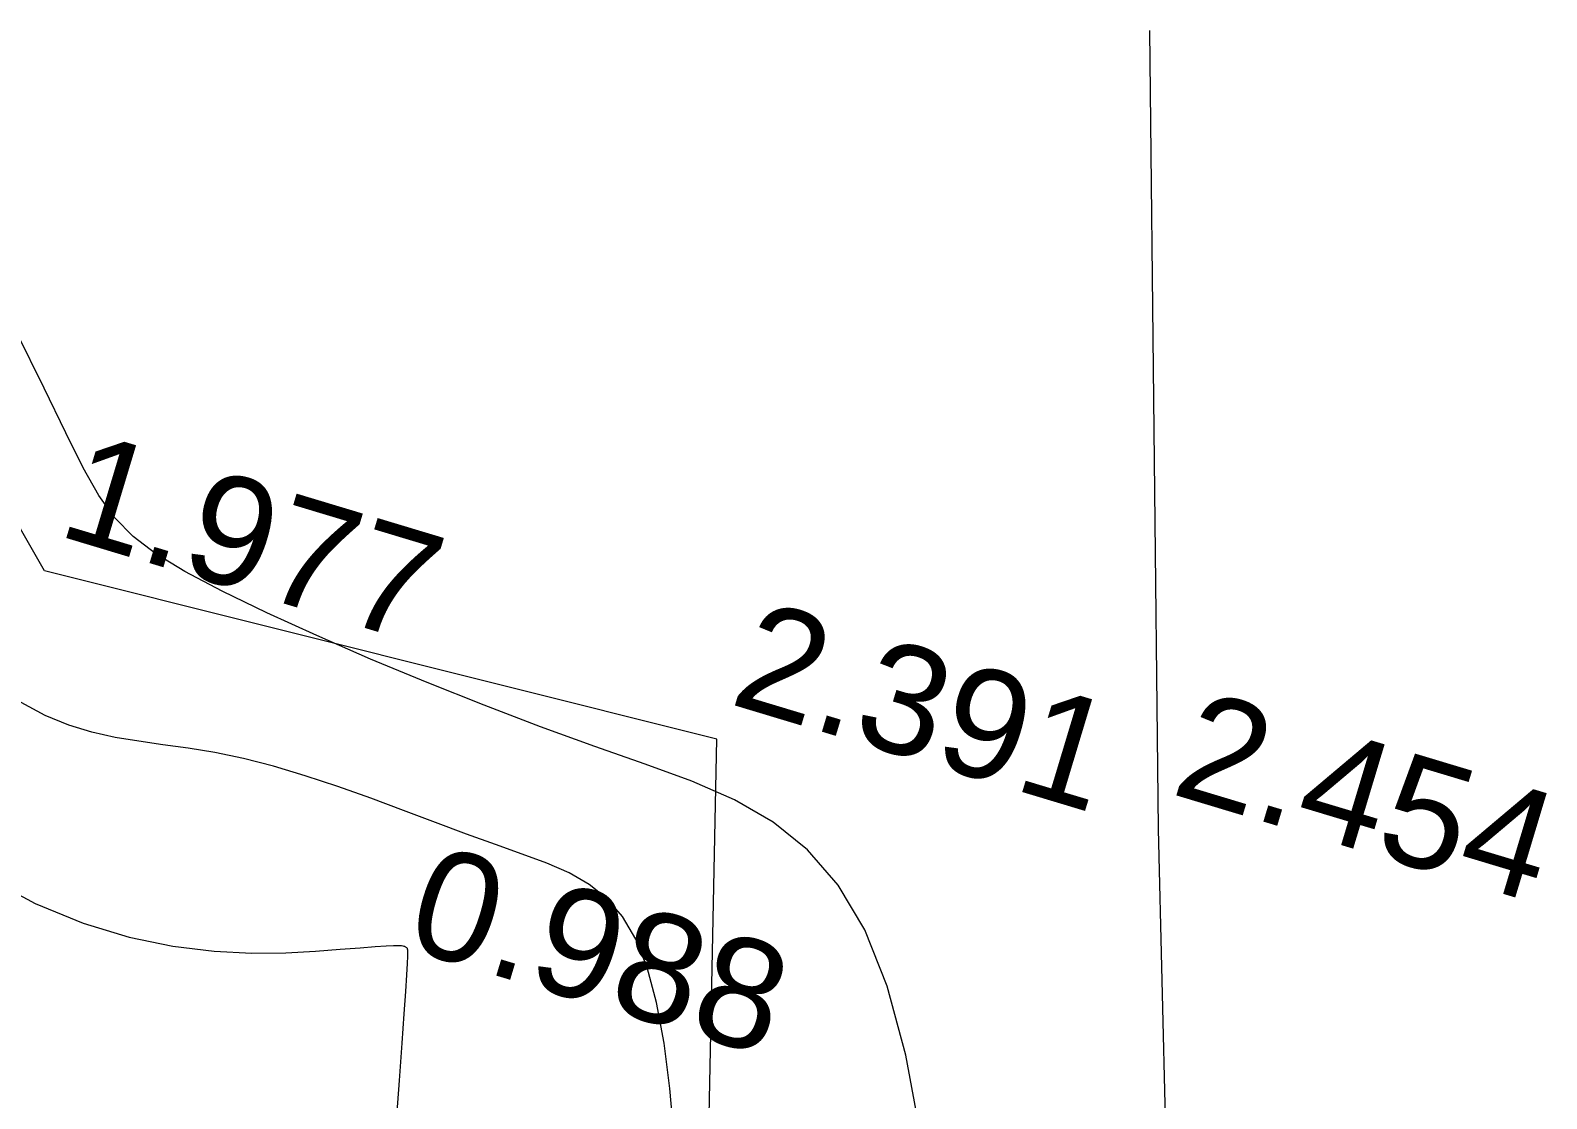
# Model space of a CAD drawing. Header units: millimetres. Extents: x -24439 to 198341, y -52871 to 149926.
# Drawn here: x 140810 to 149162, y 104010 to 109895 of the extents above; entities that cross this region are included whole.
import ezdxf

# ---------------------------------------------------------------- set-up
doc = ezdxf.new("R2010")
doc.units = ezdxf.units.MM
doc.linetypes.add('NET VAN', pattern=[1.06, 0.53, -0.53])
for name, color, linetype, lineweight in [('A-DETL-GENF-2', 9, 'NET VAN', 9), ('G-IMPT-1', 9, 'Continuous', 9), ('G-IMPT-6', 7, 'Continuous', 9)]:
    doc.layers.add(name, color=color, linetype=linetype, lineweight=lineweight)
doc.styles.add('Arial_1', font='arial_0.ttf', dxfattribs={"height": 600})

# ---------------------------------------------------------------- blocks, each defined once
blk = doc.blocks.new('NCV_TKCS_251209_TONG THE HIEN TRANG SAN DUONG - NCV_TKCS_HIEN TRANG_251209a_dwg-1612995-TKCS_MB ĐỊNH VỊ CAO ĐỘ THIẾT KẾ')
at = {"layer": 'G-IMPT-1', "flags": 128}
for points in [[(563602851.8, 1145093282.1), (563604167, 1145089083), (563606454, 1145082119), (563614466, 1145054358), (563616073, 1145049661), (563620134, 1145037512), (563624300, 1145023443), (563630510, 1145001852), (563634991, 1144986784), (563635712.5, 1144984469.9)], [(563603398.6, 1145087097.4), (563603194.7, 1145087491.3), (563602987.8, 1145087825.2), (563602779.7, 1145088086.1), (563602568.5, 1145088279.9), (563602351.1, 1145088417.2), (563602124.4, 1145088508.5), (563601885.4, 1145088564.3), (563601631.1, 1145088595.3), (563601358.3, 1145088612), (563601064.1, 1145088624.9), (563600747.4, 1145088642.7), (563600415.6, 1145088666.6), (563600077.8, 1145088695.8), (563599743.3, 1145088729.5), (563599421.5, 1145088767.2), (563599121.6, 1145088807.9), (563598852.9, 1145088851.1), (563598624.7, 1145088895.9), (563598442.3, 1145088943), (563598295.4, 1145088998), (563598169.5, 1145089068.1), (563598050.5, 1145089160.2), (563597924, 1145089281.5), (563597775.6, 1145089438.9), (563597591, 1145089639.6), (563597356, 1145089890.6)], [(563633795.4, 1144983892.4), (563632842, 1144987228), (563628322, 1145001121), (563621443.2, 1145024145.7), (563617911.8, 1145035632.8), (563612430, 1145053330), (563609036.9, 1145064493.7), (563606296.8, 1145072376.5), (563601696, 1145088856), (563597882, 1145088677), (563595394.2, 1145091035.9)], [(563602102.8, 1145086690.5), (563602003.2, 1145086940.7), (563601901.1, 1145087170.1), (563601797.2, 1145087372.6), (563601692.4, 1145087542), (563601587.1, 1145087674), (563601480, 1145087772.1), (563601369.1, 1145087841.6), (563601252.8, 1145087888), (563601129.2, 1145087916.5), (563600996.4, 1145087932.6), (563600852.8, 1145087941.6), (563600696.4, 1145087948.9), (563600526.5, 1145087958.7), (563600345.5, 1145087970.7), (563600157.2, 1145087983.3), (563599965, 1145087995.1), (563599772.6, 1145088004.5), (563599583.5, 1145088010), (563599401.3, 1145088010), (563599229.6, 1145088003.5), (563599070.8, 1145087989.2), (563598923.2, 1145087969.7), (563598784, 1145087948), (563598650.5, 1145087927.2), (563598519.8, 1145087910.4), (563598389.1, 1145087900.8), (563598255.6, 1145087901.3), (563598116.6, 1145087915.2), (563597969.2, 1145087945.6)], [(563598062.8, 1145086968), (563598362.5, 1145086908.1), (563598646.1, 1145086879.8), (563598911.2, 1145086879.8), (563599156.7, 1145086901.6), (563599381.3, 1145086940.4), (563599583.6, 1145086990.3), (563599762.4, 1145087045.7), (563599916.4, 1145087101.1), (563600044.3, 1145087150.6), (563600145.7, 1145087190.1), (563600223.2, 1145087219.6), (563600280.1, 1145087240.6), (563600319.7, 1145087254.5), (563600345.5, 1145087262.9), (563600360.9, 1145087267), (563600369.2, 1145087268.3), (563600373.7, 1145087268.3), (563600377.4, 1145087268.2), (563600380.8, 1145087268), (563600383.9, 1145087267.6), (563600386.8, 1145087266.9), (563600389.5, 1145087265.8), (563600392.1, 1145087264.2), (563600394.6, 1145087261.9), (563600397.1, 1145087258.8), (563600399.7, 1145087253.9), (563600403.6, 1145087242.9), (563600409.8, 1145087220.4), (563600419.5, 1145087181.3), (563600433.9, 1145087120.2), (563600454.2, 1145087032), (563600481.6, 1145086911.3), (563600517.3, 1145086753), (563600562.2, 1145086552.8), (563600617.1, 1145086311.4)]]:
    blk.add_lwpolyline(points, dxfattribs=at)
at = {"layer": 'G-IMPT-6', "char_height": 600, "width": 2511.846, "attachment_point": 1, "line_spacing_factor": 0.941778, "style": 'Arial_1'}
for s, insert in [('2.454', (563604167, 1145089890.2)), ('2.391', (563601696, 1145089663.2)), ('1.977', (563597882, 1145089484.2)), ('0.988', (563600366.1, 1145087859.5))]:
    blk.add_mtext(s, dxfattribs=dict(at, insert=insert))
blk = doc.blocks.new('NCV_TKCS_251209_TONG THE HIEN TRANG SAN DUONG - NCV_TKCS_251209_TONG THE HIEN TRANG SAN DUONG-1605292-TKCS_MB ĐỊNH VỊ CAO ĐỘ THIẾT KẾ')
at = {"rotation": 343.2379237072182}
blk.add_blockref('NCV_TKCS_251209_TONG THE HIEN TRANG SAN DUONG - NCV_TKCS_HIEN TRANG_251209a_dwg-1612995-TKCS_MB ĐỊNH VỊ CAO ĐỘ THIẾT KẾ', (-869777547.7, -933796958.8), dxfattribs=at)

msp = doc.modelspace()

# ---------------------------------------------------------------- block references
at = {"layer": 'A-DETL-GENF-2'}
msp.add_blockref('NCV_TKCS_251209_TONG THE HIEN TRANG SAN DUONG - NCV_TKCS_251209_TONG THE HIEN TRANG SAN DUONG-1605292-TKCS_MB ĐỊNH VỊ CAO ĐỘ THIẾT KẾ', (26103.5, 9888.2), dxfattribs=at)

doc.saveas('drawing.dxf')
